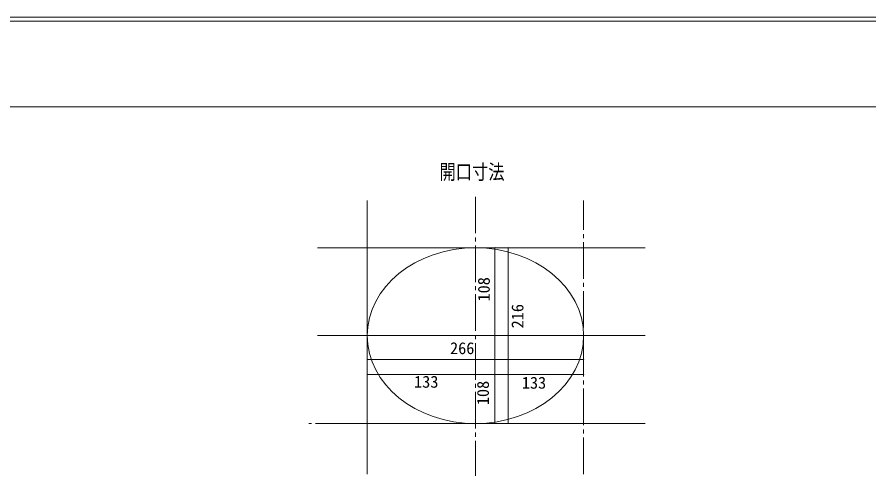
# Model space of a CAD drawing. Units: millimetres, scale not verified. Extents: x -1002 to 1002, y -687 to 676.
# Drawn here: x -53 to 1002, y 76 to 640 of the extents above; entities that cross this region are included whole.
import ezdxf
from ezdxf.enums import TextEntityAlignment as Align

# ---------------------------------------------------------------- set-up
doc = ezdxf.new("R2010")
doc.units = ezdxf.units.MM
doc.header["$LTSCALE"] = 5
doc.linetypes.add('CHAIN2', pattern=[12, 9, -1, 1, -1])
doc.layers.add('0-0', color=7, linetype='Continuous', lineweight=15)
doc.layers.add('F-0', color=7, linetype='Continuous', lineweight=15)
doc.styles.add('ＭＳ ゴシック', font='')
doc.styles.get('ＭＳ ゴシック').set_extended_font_data('MS Gothic')

# ---------------------------------------------------------------- blocks, each defined once
blk = doc.blocks.new('_DOT')
at = {"layer": '0-0'}
blk.add_line((1.25, 0), (-1.25, 0), dxfattribs=at)
blk.add_circle((0, 0), 1.25, dxfattribs=at)

msp = doc.modelspace()

# ---------------------------------------------------------------- linework, layer by layer
at = {"layer": 'F-0'}
for p, q in [((1002.034, 640.036), (-1002.086, 640.036)), ((1002.034, 635.036), (-1002.086, 635.036)), ((1002.034, 530.036), (-1002.086, 530.036))]:
    msp.add_line(p, q, dxfattribs=at)
at = {"layer": 'F-0', "color": 3, "lineweight": 18}
for p, q in [((376.916, 414.67), (376.916, 78.52)), ((315.738, 356.64), (718.408, 356.64)), ((315.738, 248.64), (718.408, 248.64)), ((315.738, 140.64), (718.408, 140.64))]:
    msp.add_line(p, q, dxfattribs=at)
at = {"layer": 'F-0', "color": 3, "linetype": 'CHAIN2', "lineweight": 20}
for p, q in [((376.916, 78.52), (376.916, 414.67)), ((509.916, 419.431), (509.916, 76.39)), ((642.916, 78.52), (642.916, 414.67)), ((718.408, 356.64), (330.943, 356.64)), ((718.408, 248.64), (316.242, 248.64)), ((718.408, 140.64), (305.309, 140.64))]:
    msp.add_line(p, q, dxfattribs=at)
at = {"layer": 'F-0', "lineweight": 18}
for p, q in [((533.93, 248.64), (533.93, 356.64)), ((550.3, 140.64), (550.3, 356.64)), ((533.93, 140.64), (533.93, 248.64)), ((376.916, 219.502), (642.916, 219.502)), ((376.916, 201.099), (509.916, 201.099)), ((509.916, 201.099), (642.916, 201.099))]:
    msp.add_line(p, q, dxfattribs=at)
at = {"layer": 'F-0', "color": 3, "lineweight": 18}
msp.add_ellipse((509.916, 248.64), major_axis=(133, 0), ratio=0.81203, dxfattribs=at)

# ---------------------------------------------------------------- block references
at = {"layer": 'F-0', "xscale": 0.12, "yscale": 0.12}
for p in [(533.93, 356.64), (550.3, 356.64), (533.93, 248.64), (533.93, 248.64), (376.916, 219.502), (642.916, 219.502), (376.916, 201.099), (509.916, 201.099), (509.916, 201.099), (642.916, 201.099), (533.93, 140.64), (550.3, 140.64)]:
    msp.add_blockref('_DOT', p, dxfattribs=at)

# ---------------------------------------------------------------- texts
at = {"layer": 'F-0', "color": 3, "style": 'ＭＳ ゴシック', "width": 0.8}
msp.add_text('開口寸法', height=18.33, dxfattribs=at).set_placement((465.741, 435.21), align=Align.BOTTOM_LEFT)
at = {"layer": 'F-0', "style": 'ＭＳ ゴシック'}
for s, p in [('108', (531.93, 290.64)), ('216', (573.298, 257.593)), ('108', (530.871, 163.223))]:
    msp.add_text(s, height=14.66, rotation=90, dxfattribs=at).set_placement(p, align=Align.BOTTOM_LEFT)
for s, p in [('266', (478.703, 221.502)), ('133', (434.518, 180.273)), ('133', (566.953, 179.083))]:
    msp.add_text(s, height=14.66, dxfattribs=at).set_placement(p, align=Align.BOTTOM_LEFT)

doc.saveas('drawing.dxf')
